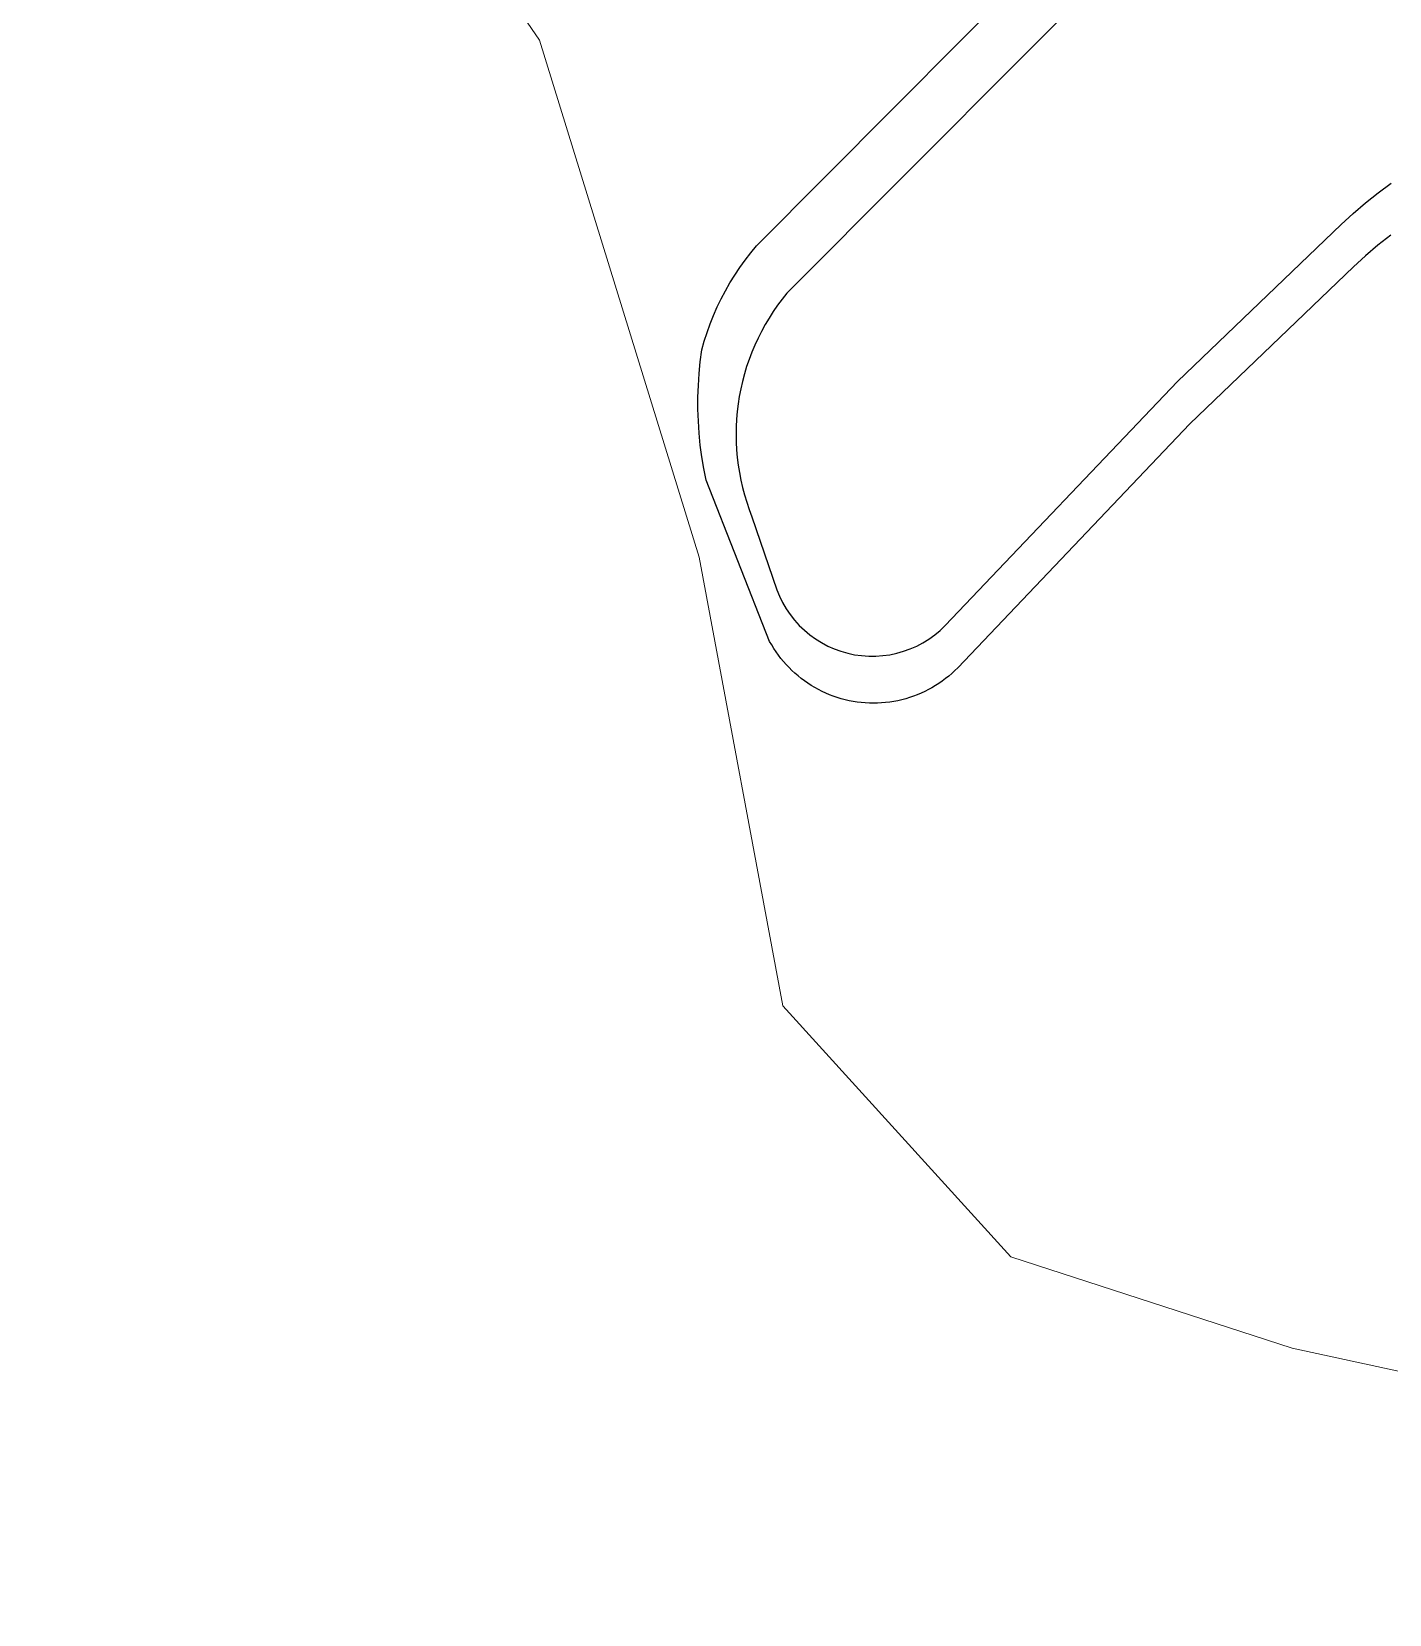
# Model space of a CAD drawing. Header units: millimetres. Extents: x 617751 to 636088, y 68402 to 77988.
# Drawn here: x 626614.8 to 626793.4, y 73448.6 to 73656.7 of the extents above; entities that cross this region are included whole.
import ezdxf

# ---------------------------------------------------------------- set-up
doc = ezdxf.new("R2010")
doc.units = ezdxf.units.MM
doc.header["$LTSCALE"] = 3
doc.header["$MEASUREMENT"] = 0
doc.layers.add('ALINHAMENTO PREDIAL', color=120, linetype='Continuous')
doc.layers.add('BAIRRO', color=30, linetype='Continuous')

msp = doc.modelspace()

# ---------------------------------------------------------------- linework, layer by layer
at = {"layer": 'ALINHAMENTO PREDIAL'}
for points in [[(626793.61, 73629.93), (626791.93, 73628.6), (626790.3, 73627.22), (626788.72, 73625.78), (626767.2, 73605.12), (626736.67, 73573.04), (626736.29, 73572.66), (626735.89, 73572.3), (626735.48, 73571.95), (626735.06, 73571.61), (626734.63, 73571.29), (626734.19, 73570.98), (626733.74, 73570.69), (626733.27, 73570.42), (626732.8, 73570.16), (626732.32, 73569.92), (626731.83, 73569.69), (626731.34, 73569.48), (626730.84, 73569.29), (626730.33, 73569.12), (626729.81, 73568.96), (626729.29, 73568.82), (626728.77, 73568.7), (626728.24, 73568.6), (626727.71, 73568.52), (626727.17, 73568.45), (626726.64, 73568.41), (626726.1, 73568.38), (626725.56, 73568.37), (626725.03, 73568.38), (626724.49, 73568.41), (626723.95, 73568.46), (626723.42, 73568.52), (626722.89, 73568.61), (626722.36, 73568.71), (626721.84, 73568.83), (626721.32, 73568.97), (626720.8, 73569.12), (626720.29, 73569.3), (626719.79, 73569.49), (626719.3, 73569.7), (626718.81, 73569.93), (626718.33, 73570.17), (626717.86, 73570.43), (626717.39, 73570.7), (626716.94, 73571), (626716.5, 73571.3), (626716.07, 73571.62), (626715.65, 73571.96), (626715.24, 73572.31), (626714.85, 73572.68), (626714.47, 73573.06), (626714.1, 73573.45), (626713.74, 73573.85), (626713.4, 73574.27), (626713.07, 73574.69), (626712.76, 73575.13), (626712.47, 73575.58), (626712.19, 73576.04), (626711.92, 73576.51), (626703.55, 73597.69), (626703.25, 73599.23), (626702.99, 73600.77), (626702.79, 73602.33), (626702.64, 73603.89), (626702.54, 73605.46), (626702.49, 73607.03), (626702.49, 73608.6), (626702.54, 73610.17), (626702.64, 73611.73), (626702.79, 73613.29), (626703, 73614.85), (626703.32, 73616), (626703.69, 73617.14), (626704.1, 73618.27), (626704.54, 73619.38), (626705.03, 73620.48), (626705.55, 73621.56), (626706.11, 73622.62), (626706.7, 73623.66), (626707.33, 73624.68), (626708, 73625.68), (626708.7, 73626.65), (626709.43, 73627.6), (626710.2, 73628.52), (626755.2, 73673.82)], [(626793.61, 73629.93), (626791.93, 73628.6), (626790.3, 73627.22), (626788.72, 73625.78), (626767.2, 73605.12), (626736.67, 73573.04), (626736.29, 73572.66), (626735.89, 73572.3), (626735.48, 73571.95), (626735.06, 73571.61), (626734.63, 73571.29), (626734.19, 73570.98), (626733.74, 73570.69), (626733.27, 73570.42), (626732.8, 73570.16), (626732.32, 73569.92), (626731.83, 73569.69), (626731.34, 73569.48), (626730.84, 73569.29), (626730.33, 73569.12), (626729.81, 73568.96), (626729.29, 73568.82), (626728.77, 73568.7), (626728.24, 73568.6), (626727.71, 73568.52), (626727.17, 73568.45), (626726.64, 73568.41), (626726.1, 73568.38), (626725.56, 73568.37), (626725.03, 73568.38), (626724.49, 73568.41), (626723.95, 73568.46), (626723.42, 73568.52), (626722.89, 73568.61), (626722.36, 73568.71), (626721.84, 73568.83), (626721.32, 73568.97), (626720.8, 73569.12), (626720.29, 73569.3), (626719.79, 73569.49), (626719.3, 73569.7), (626718.81, 73569.93), (626718.33, 73570.17), (626717.86, 73570.43), (626717.39, 73570.7), (626716.94, 73571), (626716.5, 73571.3), (626716.07, 73571.62), (626715.65, 73571.96), (626715.24, 73572.31), (626714.85, 73572.68), (626714.47, 73573.06), (626714.1, 73573.45), (626713.74, 73573.85), (626713.4, 73574.27), (626713.07, 73574.69), (626712.76, 73575.13), (626712.47, 73575.58), (626712.19, 73576.04), (626711.92, 73576.51), (626703.55, 73597.69), (626703.25, 73599.23), (626702.99, 73600.77), (626702.79, 73602.33), (626702.64, 73603.89), (626702.54, 73605.46), (626702.49, 73607.03), (626702.49, 73608.6), (626702.54, 73610.17), (626702.64, 73611.73), (626702.79, 73613.29), (626703, 73614.85), (626703.32, 73616), (626703.69, 73617.14), (626704.1, 73618.27), (626704.54, 73619.38), (626705.03, 73620.48), (626705.55, 73621.56), (626706.11, 73622.62), (626706.7, 73623.66), (626707.33, 73624.68), (626708, 73625.68), (626708.7, 73626.65), (626709.43, 73627.6), (626710.2, 73628.52), (626755.2, 73673.82)], [(626793.61, 73629.93), (626791.93, 73628.6), (626790.3, 73627.22), (626788.72, 73625.78), (626767.2, 73605.12), (626736.67, 73573.04), (626736.29, 73572.66), (626735.89, 73572.3), (626735.48, 73571.95), (626735.06, 73571.61), (626734.63, 73571.29), (626734.19, 73570.98), (626733.74, 73570.69), (626733.27, 73570.42), (626732.8, 73570.16), (626732.32, 73569.92), (626731.83, 73569.69), (626731.34, 73569.48), (626730.84, 73569.29), (626730.33, 73569.12), (626729.81, 73568.96), (626729.29, 73568.82), (626728.77, 73568.7), (626728.24, 73568.6), (626727.71, 73568.52), (626727.17, 73568.45), (626726.64, 73568.41), (626726.1, 73568.38), (626725.56, 73568.37), (626725.03, 73568.38), (626724.49, 73568.41), (626723.95, 73568.46), (626723.42, 73568.52), (626722.89, 73568.61), (626722.36, 73568.71), (626721.84, 73568.83), (626721.32, 73568.97), (626720.8, 73569.12), (626720.29, 73569.3), (626719.79, 73569.49), (626719.3, 73569.7), (626718.81, 73569.93), (626718.33, 73570.17), (626717.86, 73570.43), (626717.39, 73570.7), (626716.94, 73571), (626716.5, 73571.3), (626716.07, 73571.62), (626715.65, 73571.96), (626715.24, 73572.31), (626714.85, 73572.68), (626714.47, 73573.06), (626714.1, 73573.45), (626713.74, 73573.85), (626713.4, 73574.27), (626713.07, 73574.69), (626712.76, 73575.13), (626712.47, 73575.58), (626712.19, 73576.04), (626711.92, 73576.51), (626703.55, 73597.69), (626703.25, 73599.23), (626702.99, 73600.77), (626702.79, 73602.33), (626702.64, 73603.89), (626702.54, 73605.46), (626702.49, 73607.03), (626702.49, 73608.6), (626702.54, 73610.17), (626702.64, 73611.73), (626702.79, 73613.29), (626703, 73614.85), (626703.32, 73616), (626703.69, 73617.14), (626704.1, 73618.27), (626704.54, 73619.38), (626705.03, 73620.48), (626705.55, 73621.56), (626706.11, 73622.62), (626706.7, 73623.66), (626707.33, 73624.68), (626708, 73625.68), (626708.7, 73626.65), (626709.43, 73627.6), (626710.2, 73628.52), (626755.2, 73673.82)], [(626793.61, 73629.93), (626791.93, 73628.6), (626790.3, 73627.22), (626788.72, 73625.78), (626767.2, 73605.12), (626736.67, 73573.04), (626736.29, 73572.66), (626735.89, 73572.3), (626735.48, 73571.95), (626735.06, 73571.61), (626734.63, 73571.29), (626734.19, 73570.98), (626733.74, 73570.69), (626733.27, 73570.42), (626732.8, 73570.16), (626732.32, 73569.92), (626731.83, 73569.69), (626731.34, 73569.48), (626730.84, 73569.29), (626730.33, 73569.12), (626729.81, 73568.96), (626729.29, 73568.82), (626728.77, 73568.7), (626728.24, 73568.6), (626727.71, 73568.52), (626727.17, 73568.45), (626726.64, 73568.41), (626726.1, 73568.38), (626725.56, 73568.37), (626725.03, 73568.38), (626724.49, 73568.41), (626723.95, 73568.46), (626723.42, 73568.52), (626722.89, 73568.61), (626722.36, 73568.71), (626721.84, 73568.83), (626721.32, 73568.97), (626720.8, 73569.12), (626720.29, 73569.3), (626719.79, 73569.49), (626719.3, 73569.7), (626718.81, 73569.93), (626718.33, 73570.17), (626717.86, 73570.43), (626717.39, 73570.7), (626716.94, 73571), (626716.5, 73571.3), (626716.07, 73571.62), (626715.65, 73571.96), (626715.24, 73572.31), (626714.85, 73572.68), (626714.47, 73573.06), (626714.1, 73573.45), (626713.74, 73573.85), (626713.4, 73574.27), (626713.07, 73574.69), (626712.76, 73575.13), (626712.47, 73575.58), (626712.19, 73576.04), (626711.92, 73576.51), (626703.55, 73597.69), (626703.25, 73599.23), (626702.99, 73600.77), (626702.79, 73602.33), (626702.64, 73603.89), (626702.54, 73605.46), (626702.49, 73607.03), (626702.49, 73608.6), (626702.54, 73610.17), (626702.64, 73611.73), (626702.79, 73613.29), (626703, 73614.85), (626703.32, 73616), (626703.69, 73617.14), (626704.1, 73618.27), (626704.54, 73619.38), (626705.03, 73620.48), (626705.55, 73621.56), (626706.11, 73622.62), (626706.7, 73623.66), (626707.33, 73624.68), (626708, 73625.68), (626708.7, 73626.65), (626709.43, 73627.6), (626710.2, 73628.52), (626755.2, 73673.82)], [(626793.61, 73629.93), (626791.93, 73628.6), (626790.3, 73627.22), (626788.72, 73625.78), (626767.2, 73605.12), (626736.67, 73573.04), (626736.29, 73572.66), (626735.89, 73572.3), (626735.48, 73571.95), (626735.06, 73571.61), (626734.63, 73571.29), (626734.19, 73570.98), (626733.74, 73570.69), (626733.27, 73570.42), (626732.8, 73570.16), (626732.32, 73569.92), (626731.83, 73569.69), (626731.34, 73569.48), (626730.84, 73569.29), (626730.33, 73569.12), (626729.81, 73568.96), (626729.29, 73568.82), (626728.77, 73568.7), (626728.24, 73568.6), (626727.71, 73568.52), (626727.17, 73568.45), (626726.64, 73568.41), (626726.1, 73568.38), (626725.56, 73568.37), (626725.03, 73568.38), (626724.49, 73568.41), (626723.95, 73568.46), (626723.42, 73568.52), (626722.89, 73568.61), (626722.36, 73568.71), (626721.84, 73568.83), (626721.32, 73568.97), (626720.8, 73569.12), (626720.29, 73569.3), (626719.79, 73569.49), (626719.3, 73569.7), (626718.81, 73569.93), (626718.33, 73570.17), (626717.86, 73570.43), (626717.39, 73570.7), (626716.94, 73571), (626716.5, 73571.3), (626716.07, 73571.62), (626715.65, 73571.96), (626715.24, 73572.31), (626714.85, 73572.68), (626714.47, 73573.06), (626714.1, 73573.45), (626713.74, 73573.85), (626713.4, 73574.27), (626713.07, 73574.69), (626712.76, 73575.13), (626712.47, 73575.58), (626712.19, 73576.04), (626711.92, 73576.51), (626703.55, 73597.69), (626703.25, 73599.23), (626702.99, 73600.77), (626702.79, 73602.33), (626702.64, 73603.89), (626702.54, 73605.46), (626702.49, 73607.03), (626702.49, 73608.6), (626702.54, 73610.17), (626702.64, 73611.73), (626702.79, 73613.29), (626703, 73614.85), (626703.32, 73616), (626703.69, 73617.14), (626704.1, 73618.27), (626704.54, 73619.38), (626705.03, 73620.48), (626705.55, 73621.56), (626706.11, 73622.62), (626706.7, 73623.66), (626707.33, 73624.68), (626708, 73625.68), (626708.7, 73626.65), (626709.43, 73627.6), (626710.2, 73628.52), (626755.2, 73673.82)], [(626793.61, 73629.93), (626791.93, 73628.6), (626790.3, 73627.22), (626788.72, 73625.78), (626767.2, 73605.12), (626736.67, 73573.04), (626736.29, 73572.66), (626735.89, 73572.3), (626735.48, 73571.95), (626735.06, 73571.61), (626734.63, 73571.29), (626734.19, 73570.98), (626733.74, 73570.69), (626733.27, 73570.42), (626732.8, 73570.16), (626732.32, 73569.92), (626731.83, 73569.69), (626731.34, 73569.48), (626730.84, 73569.29), (626730.33, 73569.12), (626729.81, 73568.96), (626729.29, 73568.82), (626728.77, 73568.7), (626728.24, 73568.6), (626727.71, 73568.52), (626727.17, 73568.45), (626726.64, 73568.41), (626726.1, 73568.38), (626725.56, 73568.37), (626725.03, 73568.38), (626724.49, 73568.41), (626723.95, 73568.46), (626723.42, 73568.52), (626722.89, 73568.61), (626722.36, 73568.71), (626721.84, 73568.83), (626721.32, 73568.97), (626720.8, 73569.12), (626720.29, 73569.3), (626719.79, 73569.49), (626719.3, 73569.7), (626718.81, 73569.93), (626718.33, 73570.17), (626717.86, 73570.43), (626717.39, 73570.7), (626716.94, 73571), (626716.5, 73571.3), (626716.07, 73571.62), (626715.65, 73571.96), (626715.24, 73572.31), (626714.85, 73572.68), (626714.47, 73573.06), (626714.1, 73573.45), (626713.74, 73573.85), (626713.4, 73574.27), (626713.07, 73574.69), (626712.76, 73575.13), (626712.47, 73575.58), (626712.19, 73576.04), (626711.92, 73576.51), (626703.55, 73597.69), (626703.25, 73599.23), (626702.99, 73600.77), (626702.79, 73602.33), (626702.64, 73603.89), (626702.54, 73605.46), (626702.49, 73607.03), (626702.49, 73608.6), (626702.54, 73610.17), (626702.64, 73611.73), (626702.79, 73613.29), (626703, 73614.85), (626703.32, 73616), (626703.69, 73617.14), (626704.1, 73618.27), (626704.54, 73619.38), (626705.03, 73620.48), (626705.55, 73621.56), (626706.11, 73622.62), (626706.7, 73623.66), (626707.33, 73624.68), (626708, 73625.68), (626708.7, 73626.65), (626709.43, 73627.6), (626710.2, 73628.52), (626755.2, 73673.82)], [(626793.61, 73629.93), (626791.93, 73628.6), (626790.3, 73627.22), (626788.72, 73625.78), (626767.2, 73605.12), (626736.67, 73573.04), (626736.29, 73572.66), (626735.89, 73572.3), (626735.48, 73571.95), (626735.06, 73571.61), (626734.63, 73571.29), (626734.19, 73570.98), (626733.74, 73570.69), (626733.27, 73570.42), (626732.8, 73570.16), (626732.32, 73569.92), (626731.83, 73569.69), (626731.34, 73569.48), (626730.84, 73569.29), (626730.33, 73569.12), (626729.81, 73568.96), (626729.29, 73568.82), (626728.77, 73568.7), (626728.24, 73568.6), (626727.71, 73568.52), (626727.17, 73568.45), (626726.64, 73568.41), (626726.1, 73568.38), (626725.56, 73568.37), (626725.03, 73568.38), (626724.49, 73568.41), (626723.95, 73568.46), (626723.42, 73568.52), (626722.89, 73568.61), (626722.36, 73568.71), (626721.84, 73568.83), (626721.32, 73568.97), (626720.8, 73569.12), (626720.29, 73569.3), (626719.79, 73569.49), (626719.3, 73569.7), (626718.81, 73569.93), (626718.33, 73570.17), (626717.86, 73570.43), (626717.39, 73570.7), (626716.94, 73571), (626716.5, 73571.3), (626716.07, 73571.62), (626715.65, 73571.96), (626715.24, 73572.31), (626714.85, 73572.68), (626714.47, 73573.06), (626714.1, 73573.45), (626713.74, 73573.85), (626713.4, 73574.27), (626713.07, 73574.69), (626712.76, 73575.13), (626712.47, 73575.58), (626712.19, 73576.04), (626711.92, 73576.51), (626703.55, 73597.69), (626703.25, 73599.23), (626702.99, 73600.77), (626702.79, 73602.33), (626702.64, 73603.89), (626702.54, 73605.46), (626702.49, 73607.03), (626702.49, 73608.6), (626702.54, 73610.17), (626702.64, 73611.73), (626702.79, 73613.29), (626703, 73614.85), (626703.32, 73616), (626703.69, 73617.14), (626704.1, 73618.27), (626704.54, 73619.38), (626705.03, 73620.48), (626705.55, 73621.56), (626706.11, 73622.62), (626706.7, 73623.66), (626707.33, 73624.68), (626708, 73625.68), (626708.7, 73626.65), (626709.43, 73627.6), (626710.2, 73628.52), (626755.2, 73673.82)], [(626793.61, 73629.93), (626791.93, 73628.6), (626790.3, 73627.22), (626788.72, 73625.78), (626767.2, 73605.12), (626736.67, 73573.04), (626736.29, 73572.66), (626735.89, 73572.3), (626735.48, 73571.95), (626735.06, 73571.61), (626734.63, 73571.29), (626734.19, 73570.98), (626733.74, 73570.69), (626733.27, 73570.42), (626732.8, 73570.16), (626732.32, 73569.92), (626731.83, 73569.69), (626731.34, 73569.48), (626730.84, 73569.29), (626730.33, 73569.12), (626729.81, 73568.96), (626729.29, 73568.82), (626728.77, 73568.7), (626728.24, 73568.6), (626727.71, 73568.52), (626727.17, 73568.45), (626726.64, 73568.41), (626726.1, 73568.38), (626725.56, 73568.37), (626725.03, 73568.38), (626724.49, 73568.41), (626723.95, 73568.46), (626723.42, 73568.52), (626722.89, 73568.61), (626722.36, 73568.71), (626721.84, 73568.83), (626721.32, 73568.97), (626720.8, 73569.12), (626720.29, 73569.3), (626719.79, 73569.49), (626719.3, 73569.7), (626718.81, 73569.93), (626718.33, 73570.17), (626717.86, 73570.43), (626717.39, 73570.7), (626716.94, 73571), (626716.5, 73571.3), (626716.07, 73571.62), (626715.65, 73571.96), (626715.24, 73572.31), (626714.85, 73572.68), (626714.47, 73573.06), (626714.1, 73573.45), (626713.74, 73573.85), (626713.4, 73574.27), (626713.07, 73574.69), (626712.76, 73575.13), (626712.47, 73575.58), (626712.19, 73576.04), (626711.92, 73576.51), (626703.55, 73597.69), (626703.25, 73599.23), (626702.99, 73600.77), (626702.79, 73602.33), (626702.64, 73603.89), (626702.54, 73605.46), (626702.49, 73607.03), (626702.49, 73608.6), (626702.54, 73610.17), (626702.64, 73611.73), (626702.79, 73613.29), (626703, 73614.85), (626703.32, 73616), (626703.69, 73617.14), (626704.1, 73618.27), (626704.54, 73619.38), (626705.03, 73620.48), (626705.55, 73621.56), (626706.11, 73622.62), (626706.7, 73623.66), (626707.33, 73624.68), (626708, 73625.68), (626708.7, 73626.65), (626709.43, 73627.6), (626710.2, 73628.52), (626755.2, 73673.82)], [(626761.3, 73669.59), (626714.19, 73622.29), (626713.56, 73621.51), (626712.96, 73620.7), (626712.38, 73619.87), (626711.84, 73619.02), (626711.32, 73618.16), (626710.84, 73617.27), (626710.39, 73616.37), (626709.97, 73615.46), (626709.58, 73614.53), (626709.22, 73613.59), (626708.89, 73612.64), (626708.6, 73611.67), (626708.34, 73610.7), (626708.12, 73609.72), (626707.93, 73608.73), (626707.78, 73607.73), (626707.65, 73606.73), (626707.57, 73605.73), (626707.52, 73604.72), (626707.5, 73603.72), (626707.52, 73602.71), (626707.57, 73601.7), (626707.66, 73600.7), (626707.78, 73599.7), (626707.94, 73598.71), (626708.13, 73597.72), (626708.35, 73596.73), (626708.61, 73595.76), (626708.91, 73594.8), (626709.23, 73593.84), (626709.59, 73592.9), (626712.86, 73583.3), (626713.22, 73582.44), (626713.63, 73581.6), (626714.1, 73580.8), (626714.62, 73580.03), (626715.2, 73579.3), (626715.82, 73578.61), (626716.49, 73577.97), (626717.21, 73577.37), (626717.96, 73576.83), (626718.75, 73576.34), (626719.57, 73575.9), (626720.42, 73575.53), (626721.3, 73575.21), (626722.19, 73574.95), (626723.1, 73574.76), (626724.02, 73574.63), (626724.95, 73574.57), (626725.88, 73574.56), (626726.81, 73574.63), (626727.73, 73574.76), (626728.64, 73574.95), (626729.53, 73575.2), (626730.41, 73575.52), (626731.26, 73575.89), (626732.08, 73576.32), (626732.87, 73576.81), (626733.63, 73577.35), (626734.34, 73577.95), (626735.02, 73578.59), (626765.55, 73610.67), (626787.07, 73631.33), (626788.65, 73632.77), (626790.28, 73634.16), (626791.95, 73635.49), (626793.67, 73636.76)], [(626761.3, 73669.59), (626714.19, 73622.29), (626713.56, 73621.51), (626712.96, 73620.7), (626712.38, 73619.87), (626711.84, 73619.02), (626711.32, 73618.16), (626710.84, 73617.27), (626710.39, 73616.37), (626709.97, 73615.46), (626709.58, 73614.53), (626709.22, 73613.59), (626708.89, 73612.64), (626708.6, 73611.67), (626708.34, 73610.7), (626708.12, 73609.72), (626707.93, 73608.73), (626707.78, 73607.73), (626707.65, 73606.73), (626707.57, 73605.73), (626707.52, 73604.72), (626707.5, 73603.72), (626707.52, 73602.71), (626707.57, 73601.7), (626707.66, 73600.7), (626707.78, 73599.7), (626707.94, 73598.71), (626708.13, 73597.72), (626708.35, 73596.73), (626708.61, 73595.76), (626708.91, 73594.8), (626709.23, 73593.84), (626709.59, 73592.9), (626712.86, 73583.3), (626713.22, 73582.44), (626713.63, 73581.6), (626714.1, 73580.8), (626714.62, 73580.03), (626715.2, 73579.3), (626715.82, 73578.61), (626716.49, 73577.97), (626717.21, 73577.37), (626717.96, 73576.83), (626718.75, 73576.34), (626719.57, 73575.9), (626720.42, 73575.53), (626721.3, 73575.21), (626722.19, 73574.95), (626723.1, 73574.76), (626724.02, 73574.63), (626724.95, 73574.57), (626725.88, 73574.56), (626726.81, 73574.63), (626727.73, 73574.76), (626728.64, 73574.95), (626729.53, 73575.2), (626730.41, 73575.52), (626731.26, 73575.89), (626732.08, 73576.32), (626732.87, 73576.81), (626733.63, 73577.35), (626734.34, 73577.95), (626735.02, 73578.59), (626765.55, 73610.67), (626787.07, 73631.33), (626788.65, 73632.77), (626790.28, 73634.16), (626791.95, 73635.49), (626793.67, 73636.76)], [(626761.3, 73669.59), (626714.19, 73622.29), (626713.56, 73621.51), (626712.96, 73620.7), (626712.38, 73619.87), (626711.84, 73619.02), (626711.32, 73618.16), (626710.84, 73617.27), (626710.39, 73616.37), (626709.97, 73615.46), (626709.58, 73614.53), (626709.22, 73613.59), (626708.89, 73612.64), (626708.6, 73611.67), (626708.34, 73610.7), (626708.12, 73609.72), (626707.93, 73608.73), (626707.78, 73607.73), (626707.65, 73606.73), (626707.57, 73605.73), (626707.52, 73604.72), (626707.5, 73603.72), (626707.52, 73602.71), (626707.57, 73601.7), (626707.66, 73600.7), (626707.78, 73599.7), (626707.94, 73598.71), (626708.13, 73597.72), (626708.35, 73596.73), (626708.61, 73595.76), (626708.91, 73594.8), (626709.23, 73593.84), (626709.59, 73592.9), (626712.86, 73583.3), (626713.22, 73582.44), (626713.63, 73581.6), (626714.1, 73580.8), (626714.62, 73580.03), (626715.2, 73579.3), (626715.82, 73578.61), (626716.49, 73577.97), (626717.21, 73577.37), (626717.96, 73576.83), (626718.75, 73576.34), (626719.57, 73575.9), (626720.42, 73575.53), (626721.3, 73575.21), (626722.19, 73574.95), (626723.1, 73574.76), (626724.02, 73574.63), (626724.95, 73574.57), (626725.88, 73574.56), (626726.81, 73574.63), (626727.73, 73574.76), (626728.64, 73574.95), (626729.53, 73575.2), (626730.41, 73575.52), (626731.26, 73575.89), (626732.08, 73576.32), (626732.87, 73576.81), (626733.63, 73577.35), (626734.34, 73577.95), (626735.02, 73578.59), (626765.55, 73610.67), (626787.07, 73631.33), (626788.65, 73632.77), (626790.28, 73634.16), (626791.95, 73635.49), (626793.67, 73636.76)], [(626761.3, 73669.59), (626714.19, 73622.29), (626713.56, 73621.51), (626712.96, 73620.7), (626712.38, 73619.87), (626711.84, 73619.02), (626711.32, 73618.16), (626710.84, 73617.27), (626710.39, 73616.37), (626709.97, 73615.46), (626709.58, 73614.53), (626709.22, 73613.59), (626708.89, 73612.64), (626708.6, 73611.67), (626708.34, 73610.7), (626708.12, 73609.72), (626707.93, 73608.73), (626707.78, 73607.73), (626707.65, 73606.73), (626707.57, 73605.73), (626707.52, 73604.72), (626707.5, 73603.72), (626707.52, 73602.71), (626707.57, 73601.7), (626707.66, 73600.7), (626707.78, 73599.7), (626707.94, 73598.71), (626708.13, 73597.72), (626708.35, 73596.73), (626708.61, 73595.76), (626708.91, 73594.8), (626709.23, 73593.84), (626709.59, 73592.9), (626712.86, 73583.3), (626713.22, 73582.44), (626713.63, 73581.6), (626714.1, 73580.8), (626714.62, 73580.03), (626715.2, 73579.3), (626715.82, 73578.61), (626716.49, 73577.97), (626717.21, 73577.37), (626717.96, 73576.83), (626718.75, 73576.34), (626719.57, 73575.9), (626720.42, 73575.53), (626721.3, 73575.21), (626722.19, 73574.95), (626723.1, 73574.76), (626724.02, 73574.63), (626724.95, 73574.57), (626725.88, 73574.56), (626726.81, 73574.63), (626727.73, 73574.76), (626728.64, 73574.95), (626729.53, 73575.2), (626730.41, 73575.52), (626731.26, 73575.89), (626732.08, 73576.32), (626732.87, 73576.81), (626733.63, 73577.35), (626734.34, 73577.95), (626735.02, 73578.59), (626765.55, 73610.67), (626787.07, 73631.33), (626788.65, 73632.77), (626790.28, 73634.16), (626791.95, 73635.49), (626793.67, 73636.76)], [(626761.3, 73669.59), (626714.19, 73622.29), (626713.56, 73621.51), (626712.96, 73620.7), (626712.38, 73619.87), (626711.84, 73619.02), (626711.32, 73618.16), (626710.84, 73617.27), (626710.39, 73616.37), (626709.97, 73615.46), (626709.58, 73614.53), (626709.22, 73613.59), (626708.89, 73612.64), (626708.6, 73611.67), (626708.34, 73610.7), (626708.12, 73609.72), (626707.93, 73608.73), (626707.78, 73607.73), (626707.65, 73606.73), (626707.57, 73605.73), (626707.52, 73604.72), (626707.5, 73603.72), (626707.52, 73602.71), (626707.57, 73601.7), (626707.66, 73600.7), (626707.78, 73599.7), (626707.94, 73598.71), (626708.13, 73597.72), (626708.35, 73596.73), (626708.61, 73595.76), (626708.91, 73594.8), (626709.23, 73593.84), (626709.59, 73592.9), (626712.86, 73583.3), (626713.22, 73582.44), (626713.63, 73581.6), (626714.1, 73580.8), (626714.62, 73580.03), (626715.2, 73579.3), (626715.82, 73578.61), (626716.49, 73577.97), (626717.21, 73577.37), (626717.96, 73576.83), (626718.75, 73576.34), (626719.57, 73575.9), (626720.42, 73575.53), (626721.3, 73575.21), (626722.19, 73574.95), (626723.1, 73574.76), (626724.02, 73574.63), (626724.95, 73574.57), (626725.88, 73574.56), (626726.81, 73574.63), (626727.73, 73574.76), (626728.64, 73574.95), (626729.53, 73575.2), (626730.41, 73575.52), (626731.26, 73575.89), (626732.08, 73576.32), (626732.87, 73576.81), (626733.63, 73577.35), (626734.34, 73577.95), (626735.02, 73578.59), (626765.55, 73610.67), (626787.07, 73631.33), (626788.65, 73632.77), (626790.28, 73634.16), (626791.95, 73635.49), (626793.67, 73636.76)], [(626761.3, 73669.59), (626714.19, 73622.29), (626713.56, 73621.51), (626712.96, 73620.7), (626712.38, 73619.87), (626711.84, 73619.02), (626711.32, 73618.16), (626710.84, 73617.27), (626710.39, 73616.37), (626709.97, 73615.46), (626709.58, 73614.53), (626709.22, 73613.59), (626708.89, 73612.64), (626708.6, 73611.67), (626708.34, 73610.7), (626708.12, 73609.72), (626707.93, 73608.73), (626707.78, 73607.73), (626707.65, 73606.73), (626707.57, 73605.73), (626707.52, 73604.72), (626707.5, 73603.72), (626707.52, 73602.71), (626707.57, 73601.7), (626707.66, 73600.7), (626707.78, 73599.7), (626707.94, 73598.71), (626708.13, 73597.72), (626708.35, 73596.73), (626708.61, 73595.76), (626708.91, 73594.8), (626709.23, 73593.84), (626709.59, 73592.9), (626712.86, 73583.3), (626713.22, 73582.44), (626713.63, 73581.6), (626714.1, 73580.8), (626714.62, 73580.03), (626715.2, 73579.3), (626715.82, 73578.61), (626716.49, 73577.97), (626717.21, 73577.37), (626717.96, 73576.83), (626718.75, 73576.34), (626719.57, 73575.9), (626720.42, 73575.53), (626721.3, 73575.21), (626722.19, 73574.95), (626723.1, 73574.76), (626724.02, 73574.63), (626724.95, 73574.57), (626725.88, 73574.56), (626726.81, 73574.63), (626727.73, 73574.76), (626728.64, 73574.95), (626729.53, 73575.2), (626730.41, 73575.52), (626731.26, 73575.89), (626732.08, 73576.32), (626732.87, 73576.81), (626733.63, 73577.35), (626734.34, 73577.95), (626735.02, 73578.59), (626765.55, 73610.67), (626787.07, 73631.33), (626788.65, 73632.77), (626790.28, 73634.16), (626791.95, 73635.49), (626793.67, 73636.76)], [(626761.3, 73669.59), (626714.19, 73622.29), (626713.56, 73621.51), (626712.96, 73620.7), (626712.38, 73619.87), (626711.84, 73619.02), (626711.32, 73618.16), (626710.84, 73617.27), (626710.39, 73616.37), (626709.97, 73615.46), (626709.58, 73614.53), (626709.22, 73613.59), (626708.89, 73612.64), (626708.6, 73611.67), (626708.34, 73610.7), (626708.12, 73609.72), (626707.93, 73608.73), (626707.78, 73607.73), (626707.65, 73606.73), (626707.57, 73605.73), (626707.52, 73604.72), (626707.5, 73603.72), (626707.52, 73602.71), (626707.57, 73601.7), (626707.66, 73600.7), (626707.78, 73599.7), (626707.94, 73598.71), (626708.13, 73597.72), (626708.35, 73596.73), (626708.61, 73595.76), (626708.91, 73594.8), (626709.23, 73593.84), (626709.59, 73592.9), (626712.86, 73583.3), (626713.22, 73582.44), (626713.63, 73581.6), (626714.1, 73580.8), (626714.62, 73580.03), (626715.2, 73579.3), (626715.82, 73578.61), (626716.49, 73577.97), (626717.21, 73577.37), (626717.96, 73576.83), (626718.75, 73576.34), (626719.57, 73575.9), (626720.42, 73575.53), (626721.3, 73575.21), (626722.19, 73574.95), (626723.1, 73574.76), (626724.02, 73574.63), (626724.95, 73574.57), (626725.88, 73574.56), (626726.81, 73574.63), (626727.73, 73574.76), (626728.64, 73574.95), (626729.53, 73575.2), (626730.41, 73575.52), (626731.26, 73575.89), (626732.08, 73576.32), (626732.87, 73576.81), (626733.63, 73577.35), (626734.34, 73577.95), (626735.02, 73578.59), (626765.55, 73610.67), (626787.07, 73631.33), (626788.65, 73632.77), (626790.28, 73634.16), (626791.95, 73635.49), (626793.67, 73636.76)], [(626761.3, 73669.59), (626714.19, 73622.29), (626713.56, 73621.51), (626712.96, 73620.7), (626712.38, 73619.87), (626711.84, 73619.02), (626711.32, 73618.16), (626710.84, 73617.27), (626710.39, 73616.37), (626709.97, 73615.46), (626709.58, 73614.53), (626709.22, 73613.59), (626708.89, 73612.64), (626708.6, 73611.67), (626708.34, 73610.7), (626708.12, 73609.72), (626707.93, 73608.73), (626707.78, 73607.73), (626707.65, 73606.73), (626707.57, 73605.73), (626707.52, 73604.72), (626707.5, 73603.72), (626707.52, 73602.71), (626707.57, 73601.7), (626707.66, 73600.7), (626707.78, 73599.7), (626707.94, 73598.71), (626708.13, 73597.72), (626708.35, 73596.73), (626708.61, 73595.76), (626708.91, 73594.8), (626709.23, 73593.84), (626709.59, 73592.9), (626712.86, 73583.3), (626713.22, 73582.44), (626713.63, 73581.6), (626714.1, 73580.8), (626714.62, 73580.03), (626715.2, 73579.3), (626715.82, 73578.61), (626716.49, 73577.97), (626717.21, 73577.37), (626717.96, 73576.83), (626718.75, 73576.34), (626719.57, 73575.9), (626720.42, 73575.53), (626721.3, 73575.21), (626722.19, 73574.95), (626723.1, 73574.76), (626724.02, 73574.63), (626724.95, 73574.57), (626725.88, 73574.56), (626726.81, 73574.63), (626727.73, 73574.76), (626728.64, 73574.95), (626729.53, 73575.2), (626730.41, 73575.52), (626731.26, 73575.89), (626732.08, 73576.32), (626732.87, 73576.81), (626733.63, 73577.35), (626734.34, 73577.95), (626735.02, 73578.59), (626765.55, 73610.67), (626787.07, 73631.33), (626788.65, 73632.77), (626790.28, 73634.16), (626791.95, 73635.49), (626793.67, 73636.76)]]:
    msp.add_lwpolyline(points, dxfattribs=at)
at = {"layer": 'BAIRRO', "lineweight": 20}
for points in [[(626596.65, 73749.57), (626644.65, 73709.57), (626681.65, 73655.57), (626702.65, 73587.57), (626713.65, 73528.57), (626743.65, 73495.57), (626780.65, 73483.57), (626877.65, 73462.57), (626920.65, 73454.57), (626949.65, 73448.57), (626986.65, 73458.57), (627031.65, 73478.57), (627166.65, 73540.57), (627876.39, 73857.18)], [(627513.65, 73459.57), (627166.65, 73540.57), (627031.65, 73478.57), (626986.65, 73458.57), (626949.65, 73448.57), (626920.65, 73454.57), (626877.65, 73462.57), (626780.65, 73483.57), (626743.65, 73495.57), (626713.65, 73528.57), (626702.65, 73587.57), (626681.65, 73655.57), (626644.65, 73709.57), (626596.65, 73749.57)]]:
    msp.add_lwpolyline(points, dxfattribs=at)

doc.saveas('drawing.dxf')
